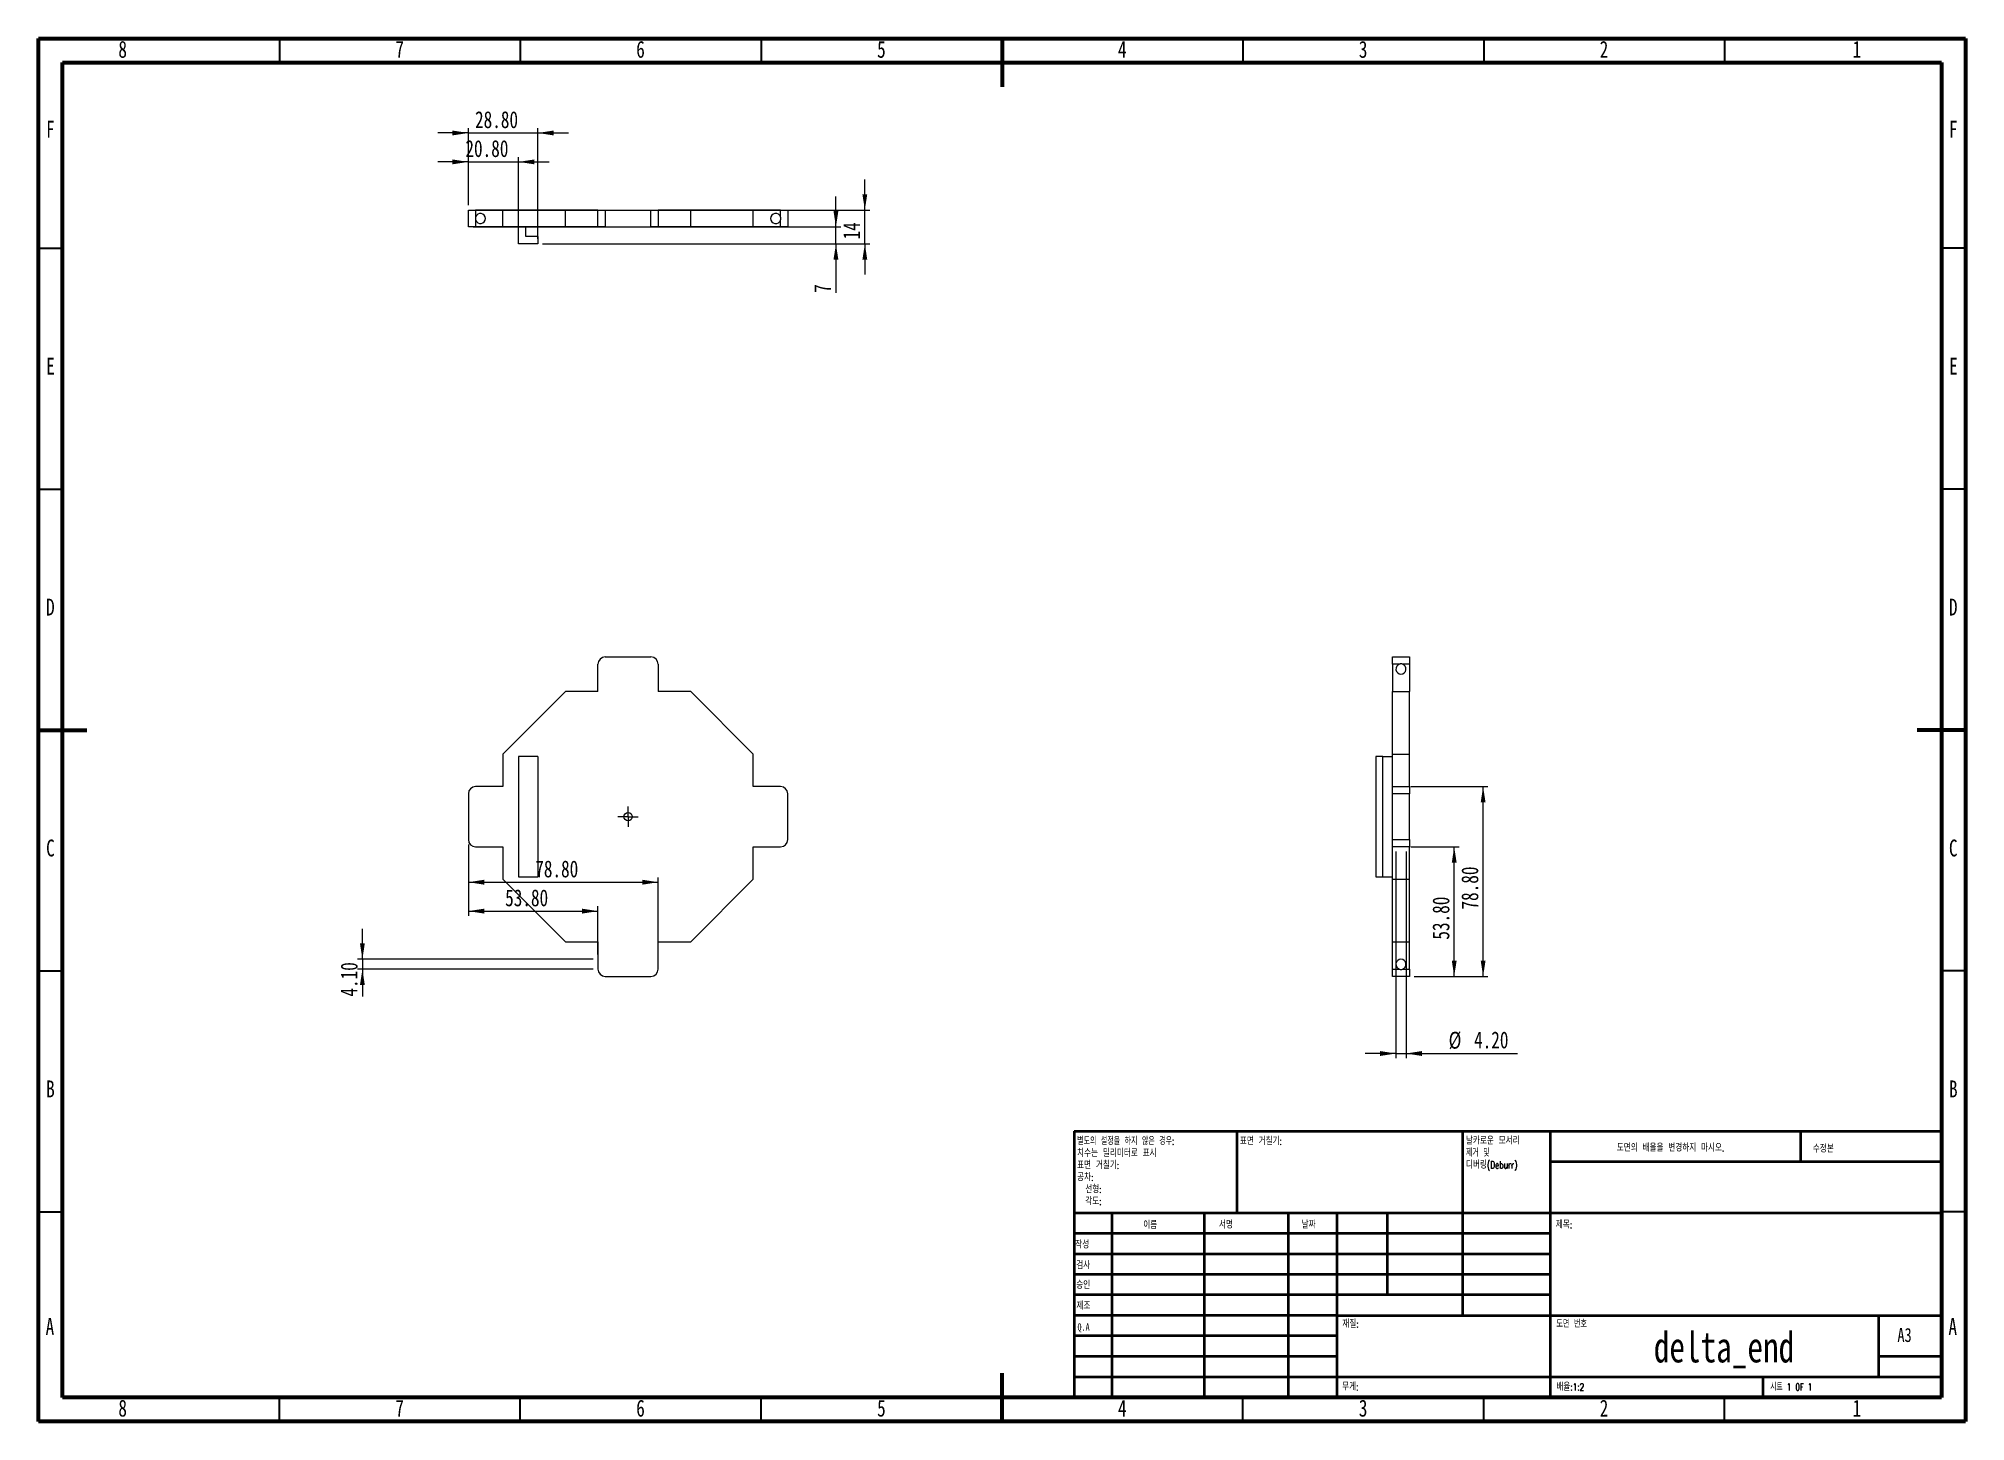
# Model space of a CAD drawing. Header units: millimetres. Extents: x 15 to 415, y 5 to 292.
import ezdxf

# ---------------------------------------------------------------- set-up
doc = ezdxf.new("R2010")
doc.units = ezdxf.units.MM
doc.styles.add('SLDTEXTSTYLE0', font='TXT', dxfattribs={"width": 0.75})
doc.styles.add('SLDTEXTSTYLE1', font='TXT', dxfattribs={"width": 0.75, "bigfont": 'bigfont'})
doc.styles.add('SLDTEXTSTYLE2', font='TXT', dxfattribs={"width": 0.691176, "bigfont": 'bigfont'})
doc.styles.add('SLDTEXTSTYLE3', font='TXT', dxfattribs={"width": 0.6875, "bigfont": 'bigfont'})
doc.styles.add('SLDTEXTSTYLE4', font='TXT', dxfattribs={"width": 0.7, "bigfont": 'bigfont'})
doc.styles.add('SLDTEXTSTYLE5', font='TXT', dxfattribs={"width": 0.666667, "bigfont": 'bigfont'})
doc.dimstyles.new('SLDDIMSTYLE0', dxfattribs={"dimtxt": 3.5, "dimasz": 3.302, "dimexe": 0, "dimexo": 0.0625, "dimgap": 0.875, "dimtad": 1, "dimlfac": 2, "dimrnd": 1e-09, "dimzin": 4, "dimdsep": 46, "dimtxsty": 'SLDTEXTSTYLE0', "dimsah": 1, "dimcen": 0.09, "dimadec": 0, "dimazin": 1, "dimtfac": 1, "dimtmove": 0, "dimatfit": 0, "dimfxl": 1, "dimfrac": 2, "dimtolj": 1, "dimtzin": 12, "dimarcsym": 0})
doc.dimstyles.new('SLDDIMSTYLE1', dxfattribs={"dimtxt": 3.5, "dimasz": 3.302, "dimexe": 0, "dimexo": 0.0625, "dimgap": 0.875, "dimtad": 1, "dimlfac": 2, "dimrnd": 1e-09, "dimzin": 4, "dimdsep": 46, "dimtxsty": 'SLDTEXTSTYLE0', "dimsah": 1, "dimcen": 0.09, "dimadec": 0, "dimazin": 1, "dimtfac": 1, "dimtofl": 0, "dimtmove": 0, "dimatfit": 3, "dimfxl": 1, "dimfrac": 2, "dimtolj": 1, "dimtzin": 12, "dimarcsym": 0})
doc.dimstyles.new('SLDDIMSTYLE2', dxfattribs={"dimtxt": 3.5, "dimasz": 3.302, "dimexe": 0, "dimexo": 0.0625, "dimgap": 0.875, "dimtad": 1, "dimlfac": 2, "dimrnd": 1e-09, "dimzin": 12, "dimdsep": 46, "dimtxsty": 'SLDTEXTSTYLE0', "dimsah": 1, "dimcen": 0.09, "dimadec": 0, "dimazin": 3, "dimtfac": 1, "dimtmove": 0, "dimatfit": 0, "dimfxl": 1, "dimfrac": 2, "dimtolj": 1, "dimtzin": 12, "dimarcsym": 0})

# ---------------------------------------------------------------- blocks, each defined once
blk = doc.blocks.new('SW_NOTE_0')
at = {"color": 0, "linetype": 'Continuous', "lineweight": 0, "char_height": 1.5, "attachment_point": 1}
for s, insert, style in [('별도의 설정을 하지 않은 경우:', (0, 1.93), 'SLDTEXTSTYLE2'), ('표면 거칠기:', (0, -3.07), 'SLDTEXTSTYLE1'), ('치수는 밀리미터로 표시', (0, -0.57), 'SLDTEXTSTYLE1'), ('공차:', (0, -5.57), 'SLDTEXTSTYLE1'), ('선형:', (1.69, -8.07), 'SLDTEXTSTYLE1'), ('각도:', (1.69, -10.57), 'SLDTEXTSTYLE1')]:
    blk.add_mtext(s, dxfattribs=dict(at, insert=insert, style=style))
blk = doc.blocks.new('SW_NOTE_1')
at = {"color": 0, "linetype": 'Continuous', "lineweight": 0, "char_height": 1.5, "attachment_point": 1}
for s, insert, style in [('날카로운 모서리', (0, 1.93), 'SLDTEXTSTYLE1'), ('제거 및', (0, -0.57), 'SLDTEXTSTYLE3'), ('디버링(Deburr)', (0, -3.07), 'SLDTEXTSTYLE1')]:
    blk.add_mtext(s, dxfattribs=dict(at, insert=insert, style=style))
blk = doc.blocks.new('_D')
at = {"color": 7, "linetype": 'Continuous', "lineweight": 0}
for p, q in [((104.23, 124.76), (104.23, 109.91)), ((104.23, 110.91), (131.13, 110.91)), ((131.13, 101.91), (131.13, 111.91))]:
    blk.add_line(p, q, dxfattribs=at)
for points in [[(104.23, 110.91), (107.53, 110.4), (107.53, 111.42)], [(131.13, 110.91), (127.82, 111.42), (127.82, 110.4)]]:
    blk.add_solid(points, dxfattribs=at)
at = {"color": 7, "linetype": 'Continuous', "lineweight": 0, "insert": (111.86, 115.42), "char_height": 3.5, "attachment_point": 1, "style": 'SLDTEXTSTYLE0'}
blk.add_mtext('53.80', dxfattribs=at)
blk = doc.blocks.new('_D_1')
at = {"color": 7, "linetype": 'Continuous', "lineweight": 0}
for p, q in [((104.23, 124.76), (104.23, 115.91)), ((104.23, 116.91), (143.63, 116.91)), ((143.63, 101.91), (143.63, 117.91))]:
    blk.add_line(p, q, dxfattribs=at)
for points in [[(104.23, 116.91), (107.53, 116.4), (107.53, 117.42)], [(143.63, 116.91), (140.32, 117.42), (140.32, 116.4)]]:
    blk.add_solid(points, dxfattribs=at)
at = {"color": 7, "linetype": 'Continuous', "lineweight": 0, "insert": (118.11, 121.42), "char_height": 3.5, "attachment_point": 1, "style": 'SLDTEXTSTYLE0'}
blk.add_mtext('78.80', dxfattribs=at)
blk = doc.blocks.new('_D_2')
at = {"color": 7, "linetype": 'Continuous', "lineweight": 0}
for p, q in [((82.23, 100.91), (82.23, 107.26)), ((130.13, 100.91), (81.23, 100.91)), ((82.23, 100.91), (82.23, 98.86)), ((130.13, 98.86), (81.23, 98.86)), ((82.23, 98.86), (82.23, 93.17))]:
    blk.add_line(p, q, dxfattribs=at)
for points in [[(82.23, 100.91), (82.73, 104.21), (81.72, 104.21)], [(82.23, 98.86), (81.72, 95.56), (82.73, 95.56)]]:
    blk.add_solid(points, dxfattribs=at)
at = {"color": 7, "linetype": 'Continuous', "lineweight": 0, "insert": (77.71, 93.17), "char_height": 3.5, "attachment_point": 1, "rotation": 90, "style": 'SLDTEXTSTYLE0'}
blk.add_mtext('4.10', dxfattribs=at)
blk = doc.blocks.new('_D_3')
at = {"color": 7, "linetype": 'Continuous', "lineweight": 0}
for p, q in [((104.23, 124.76), (104.23, 109.91)), ((104.23, 110.91), (131.13, 110.91)), ((131.13, 101.91), (131.13, 111.91))]:
    blk.add_line(p, q, dxfattribs=at)
for points in [[(104.23, 110.91), (107.53, 110.4), (107.53, 111.42)], [(131.13, 110.91), (127.82, 111.42), (127.82, 110.4)]]:
    blk.add_solid(points, dxfattribs=at)
at = {"color": 7, "linetype": 'Continuous', "lineweight": 0, "insert": (111.86, 115.42), "char_height": 3.5, "attachment_point": 1, "style": 'SLDTEXTSTYLE0'}
blk.add_mtext('53.80', dxfattribs=at)
blk = doc.blocks.new('_D_4')
at = {"color": 7, "linetype": 'Continuous', "lineweight": 0}
for p, q in [((104.23, 124.76), (104.23, 115.91)), ((104.23, 116.91), (143.63, 116.91)), ((143.63, 101.91), (143.63, 117.91))]:
    blk.add_line(p, q, dxfattribs=at)
for points in [[(104.23, 116.91), (107.53, 116.4), (107.53, 117.42)], [(143.63, 116.91), (140.32, 117.42), (140.32, 116.4)]]:
    blk.add_solid(points, dxfattribs=at)
at = {"color": 7, "linetype": 'Continuous', "lineweight": 0, "insert": (118.11, 121.42), "char_height": 3.5, "attachment_point": 1, "style": 'SLDTEXTSTYLE0'}
blk.add_mtext('78.80', dxfattribs=at)
blk = doc.blocks.new('SW_CENTERMARKSYMBOL_0')
at = {"color": 0, "linetype": 'Continuous', "lineweight": 0}
for p, q in [((-1.25, 0), (-2.125, 0)), ((0, 0), (-1.25, 0)), ((0, 1.25), (0, 2.125)), ((0, 0), (0, 1.25)), ((0, 0), (0, -1.25)), ((0, 0), (1.25, 0)), ((1.25, 0), (2.125, 0)), ((0, -1.25), (0, -2.125))]:
    blk.add_line(p, q, dxfattribs=at)
blk = doc.blocks.new('_D_5')
at = {"color": 7, "linetype": 'Continuous', "lineweight": 0}
for p, q in [((299.87, 124.26), (309.87, 124.26)), ((308.87, 97.36), (308.87, 124.26)), ((300.57, 97.36), (309.87, 97.36))]:
    blk.add_line(p, q, dxfattribs=at)
for points in [[(308.87, 124.26), (308.37, 120.96), (309.38, 120.96)], [(308.87, 97.36), (309.38, 100.66), (308.37, 100.66)]]:
    blk.add_solid(points, dxfattribs=at)
at = {"color": 7, "linetype": 'Continuous', "lineweight": 0, "insert": (304.36, 104.99), "char_height": 3.5, "attachment_point": 1, "rotation": 90, "style": 'SLDTEXTSTYLE0'}
blk.add_mtext('53.80', dxfattribs=at)
blk = doc.blocks.new('_D_6')
at = {"color": 7, "linetype": 'Continuous', "lineweight": 0}
for p, q in [((299.87, 136.76), (315.87, 136.76)), ((314.87, 97.36), (314.87, 136.76)), ((300.57, 97.36), (315.87, 97.36))]:
    blk.add_line(p, q, dxfattribs=at)
for points in [[(314.87, 136.76), (314.37, 133.46), (315.38, 133.46)], [(314.87, 97.36), (315.38, 100.66), (314.37, 100.66)]]:
    blk.add_solid(points, dxfattribs=at)
at = {"color": 7, "linetype": 'Continuous', "lineweight": 0, "insert": (310.36, 111.24), "char_height": 3.5, "attachment_point": 1, "rotation": 90, "style": 'SLDTEXTSTYLE0'}
blk.add_mtext('78.80', dxfattribs=at)
blk = doc.blocks.new('_D_7')
at = {"color": 7, "linetype": 'Continuous', "lineweight": 0}
for p, q in [((296.77, 123.26), (296.77, 80.36)), ((298.87, 123.26), (298.87, 80.36)), ((296.77, 81.36), (290.42, 81.36)), ((296.77, 81.36), (298.87, 81.36)), ((298.87, 81.36), (322.04, 81.36))]:
    blk.add_line(p, q, dxfattribs=at)
for points in [[(296.77, 81.36), (293.47, 81.87), (293.47, 80.85)], [(298.87, 81.36), (302.18, 80.85), (302.18, 81.87)]]:
    blk.add_solid(points, dxfattribs=at)
at = {"color": 7, "linetype": 'Continuous', "lineweight": 0, "char_height": 3.5, "attachment_point": 1, "style": 'SLDTEXTSTYLE0'}
for s, insert in [('%%c', (307.71, 85.87)), ('4.20', (312.99, 85.93))]:
    blk.add_mtext(s, dxfattribs=dict(at, insert=insert))
blk = doc.blocks.new('_D_8')
at = {"color": 7, "linetype": 'Continuous', "lineweight": 0}
for p, q in [((104.23, 266.4), (97.88, 266.4)), ((104.23, 257.4), (104.23, 267.4)), ((104.23, 266.4), (114.63, 266.4)), ((114.63, 250.4), (114.63, 267.4)), ((114.63, 266.4), (120.98, 266.4))]:
    blk.add_line(p, q, dxfattribs=at)
for points in [[(104.23, 266.4), (100.92, 266.91), (100.92, 265.9)], [(114.63, 266.4), (117.93, 265.9), (117.93, 266.91)]]:
    blk.add_solid(points, dxfattribs=at)
at = {"color": 7, "linetype": 'Continuous', "lineweight": 0, "insert": (103.61, 270.92), "char_height": 3.5, "attachment_point": 1, "style": 'SLDTEXTSTYLE0'}
blk.add_mtext('20.80', dxfattribs=at)
blk = doc.blocks.new('_D_9')
at = {"color": 7, "linetype": 'Continuous', "lineweight": 0}
for p, q in [((104.23, 272.4), (97.88, 272.4)), ((104.23, 257.4), (104.23, 273.4)), ((104.23, 272.4), (118.63, 272.4)), ((118.63, 250.4), (118.63, 273.4)), ((118.63, 272.4), (124.98, 272.4))]:
    blk.add_line(p, q, dxfattribs=at)
for points in [[(104.23, 272.4), (100.92, 272.91), (100.92, 271.9)], [(118.63, 272.4), (121.93, 271.9), (121.93, 272.91)]]:
    blk.add_solid(points, dxfattribs=at)
at = {"color": 7, "linetype": 'Continuous', "lineweight": 0, "insert": (105.61, 276.92), "char_height": 3.5, "attachment_point": 1, "style": 'SLDTEXTSTYLE0'}
blk.add_mtext('28.80', dxfattribs=at)
blk = doc.blocks.new('_D_10')
at = {"color": 7, "linetype": 'Continuous', "lineweight": 0}
for p, q in [((180.53, 252.9), (180.53, 259.25)), ((105.23, 252.9), (181.53, 252.9)), ((180.53, 249.4), (180.53, 252.9)), ((119.63, 249.4), (181.53, 249.4)), ((180.53, 249.4), (180.53, 239.23))]:
    blk.add_line(p, q, dxfattribs=at)
for points in [[(180.53, 252.9), (181.03, 256.2), (180.02, 256.2)], [(180.53, 249.4), (180.02, 246.1), (181.03, 246.1)]]:
    blk.add_solid(points, dxfattribs=at)
at = {"color": 7, "linetype": 'Continuous', "lineweight": 0, "insert": (176.01, 239.23), "char_height": 3.5, "attachment_point": 1, "rotation": 90, "style": 'SLDTEXTSTYLE0'}
blk.add_mtext('7', dxfattribs=at)
blk = doc.blocks.new('_D_11')
at = {"color": 7, "linetype": 'Continuous', "lineweight": 0}
for p, q in [((186.53, 256.4), (186.53, 262.75)), ((105.23, 256.4), (187.53, 256.4)), ((186.53, 249.4), (186.53, 256.4)), ((119.63, 249.4), (187.53, 249.4)), ((186.53, 249.4), (186.53, 243.05))]:
    blk.add_line(p, q, dxfattribs=at)
for points in [[(186.53, 256.4), (187.03, 259.7), (186.02, 259.7)], [(186.53, 249.4), (186.02, 246.1), (187.03, 246.1)]]:
    blk.add_solid(points, dxfattribs=at)
at = {"color": 7, "linetype": 'Continuous', "lineweight": 0, "insert": (182.01, 250.31), "char_height": 3.5, "attachment_point": 1, "rotation": 90, "style": 'SLDTEXTSTYLE0'}
blk.add_mtext('14', dxfattribs=at)

msp = doc.modelspace()

# ---------------------------------------------------------------- linework, layer by layer
at = {"color": 7, "linetype": 'Continuous', "lineweight": 60}
for p, q in [((15, 292), (415, 292)), ((15, 5), (15, 292)), ((215, 292), (215, 282)), ((415, 292), (415, 5)), ((20, 287), (410, 287)), ((20, 10), (20, 287)), ((410, 287), (410, 10)), ((15, 148.5), (25, 148.5)), ((415, 148.5), (405, 148.5)), ((410, 65.25), (410, 10)), ((215, 5), (215, 15)), ((410, 10), (20, 10)), ((410, 10), (222.8, 10)), ((415, 5), (15, 5))]:
    msp.add_line(p, q, dxfattribs=at)
at = {"color": 7, "linetype": 'Continuous', "lineweight": 30}
for p, q in [((65, 292), (65, 287)), ((115, 292), (115, 287)), ((165, 292), (165, 287)), ((265, 292), (265, 287)), ((315, 292), (315, 287)), ((365, 292), (365, 287)), ((15, 248.5), (20, 248.5)), ((415, 248.5), (410, 248.5)), ((15, 198.5), (20, 198.5)), ((415, 198.5), (410, 198.5)), ((15, 98.5), (20, 98.5)), ((415, 98.5), (410, 98.5)), ((15, 48.5), (20, 48.5)), ((415, 48.5), (410, 48.5)), ((65, 5), (65, 10)), ((115, 5), (115, 10)), ((165, 5), (165, 10)), ((265, 5), (265, 10)), ((315, 5), (315, 10)), ((365, 5), (365, 10))]:
    msp.add_line(p, q, dxfattribs=at)
at = {"color": 7, "linetype": 'Continuous', "lineweight": 15}
for p, q in [((104.2251, 252.8983), (104.2251, 256.3983)), ((104.2251, 256.3983), (105.7251, 256.3983)), ((105.7251, 256.3983), (105.7251, 254.9685)), ((111.3751, 256.3983), (105.7251, 256.3983)), ((111.3751, 252.8983), (111.3751, 256.3983)), ((124.3751, 256.3983), (111.3751, 256.3983)), ((124.3751, 252.8983), (124.3751, 256.3983)), ((131.1251, 256.3983), (124.3751, 256.3983)), ((131.1251, 254.9685), (131.1251, 256.3983)), ((131.1251, 256.3983), (132.6251, 256.3983)), ((132.6251, 256.3983), (132.6251, 252.8983)), ((132.6251, 256.3983), (142.1251, 256.3983)), ((142.1251, 252.8983), (142.1251, 256.3983)), ((142.1251, 256.3983), (143.6251, 256.3983)), ((143.6251, 256.3983), (143.6251, 254.9685)), ((150.3751, 256.3983), (143.6251, 256.3983)), ((150.3751, 252.8983), (150.3751, 256.3983)), ((163.3751, 256.3983), (150.3751, 256.3983)), ((163.3751, 252.8983), (163.3751, 256.3983)), ((169.0251, 256.3983), (163.3751, 256.3983)), ((169.0251, 254.9685), (169.0251, 256.3983)), ((169.0251, 256.3983), (170.5251, 256.3983)), ((170.5251, 256.3983), (170.5251, 252.8983)), ((105.7251, 252.8983), (104.2251, 252.8983)), ((105.7251, 254.3281), (105.7251, 252.8983)), ((111.3751, 252.8983), (105.7251, 252.8983)), ((124.3751, 252.8983), (111.3751, 252.8983)), ((114.6251, 249.3983), (114.6251, 252.8983)), ((116.1251, 250.8983), (116.1251, 252.8983)), ((131.1251, 252.8983), (124.3751, 252.8983)), ((131.1251, 252.8983), (131.1251, 254.3281)), ((132.6251, 252.8983), (131.1251, 252.8983)), ((132.6251, 252.8983), (142.1251, 252.8983)), ((143.6251, 252.8983), (142.1251, 252.8983)), ((143.6251, 254.3281), (143.6251, 252.8983)), ((150.3751, 252.8983), (143.6251, 252.8983)), ((163.3751, 252.8983), (150.3751, 252.8983)), ((169.0251, 252.8983), (163.3751, 252.8983)), ((169.0251, 252.8983), (169.0251, 254.3281)), ((170.5251, 252.8983), (169.0251, 252.8983)), ((118.6251, 249.3983), (114.6251, 249.3983)), ((118.6251, 250.8983), (116.1251, 250.8983)), ((118.6251, 250.8983), (118.6251, 249.3983)), ((131.1251, 156.5119), (131.1251, 162.1619)), ((132.6251, 163.6619), (142.1251, 163.6619)), ((143.6251, 162.1619), (143.6251, 156.5119)), ((296.074, 163.6619), (299.574, 163.6619)), ((296.074, 162.1619), (296.074, 163.6619)), ((297.5038, 162.1619), (296.074, 162.1619)), ((296.074, 162.1619), (296.074, 156.5119)), ((299.574, 162.1619), (298.1441, 162.1619)), ((299.574, 163.6619), (299.574, 162.1619)), ((299.574, 162.1619), (299.574, 156.5119)), ((124.3751, 156.5119), (111.3751, 143.5119)), ((131.1251, 156.5119), (124.3751, 156.5119)), ((150.3751, 156.5119), (143.6251, 156.5119)), ((163.3751, 143.5119), (150.3751, 156.5119)), ((296.074, 156.5119), (299.574, 156.5119)), ((296.074, 143.5119), (296.074, 156.5119)), ((299.574, 143.5119), (299.574, 156.5119)), ((111.3751, 143.5119), (111.3751, 136.7619)), ((118.6251, 143.0119), (114.6251, 143.0119)), ((114.6251, 143.0119), (114.6251, 118.0119)), ((118.6251, 143.0119), (118.6251, 118.0119)), ((163.3751, 136.7619), (163.3751, 143.5119)), ((292.574, 143.0119), (292.574, 118.0119)), ((294.074, 143.0119), (292.574, 143.0119)), ((294.074, 118.0119), (294.074, 143.0119)), ((294.074, 143.0119), (296.074, 143.0119)), ((296.074, 143.5119), (299.574, 143.5119)), ((296.074, 136.7619), (296.074, 143.5119)), ((299.574, 136.7619), (299.574, 143.5119)), ((111.3751, 136.7619), (105.7251, 136.7619)), ((169.0251, 136.7619), (163.3751, 136.7619)), ((296.074, 135.2619), (296.074, 136.7619)), ((296.074, 136.7619), (297.5038, 136.7619)), ((298.1441, 136.7619), (299.574, 136.7619)), ((299.574, 136.7619), (299.574, 135.2619)), ((104.2251, 135.2619), (104.2251, 125.7619)), ((170.5251, 125.7619), (170.5251, 135.2619)), ((299.574, 135.2619), (296.074, 135.2619)), ((296.074, 125.7619), (296.074, 135.2619)), ((299.574, 125.7619), (299.574, 135.2619)), ((105.7251, 124.2619), (111.3751, 124.2619)), ((111.3751, 124.2619), (111.3751, 117.5119)), ((163.3751, 117.5119), (163.3751, 124.2619)), ((163.3751, 124.2619), (169.0251, 124.2619)), ((296.074, 125.7619), (299.574, 125.7619)), ((296.074, 124.2619), (296.074, 125.7619)), ((297.5038, 124.2619), (296.074, 124.2619)), ((296.074, 117.5119), (296.074, 124.2619)), ((299.574, 124.2619), (298.1441, 124.2619)), ((299.574, 125.7619), (299.574, 124.2619)), ((299.574, 117.5119), (299.574, 124.2619)), ((111.3751, 117.5119), (124.3751, 104.5119)), ((114.6251, 118.0119), (118.6251, 118.0119)), ((150.3751, 104.5119), (163.3751, 117.5119)), ((292.574, 118.0119), (294.074, 118.0119)), ((294.074, 118.0119), (296.074, 118.0119)), ((296.074, 117.5119), (299.574, 117.5119)), ((296.074, 104.5119), (296.074, 117.5119)), ((299.574, 104.5119), (299.574, 117.5119)), ((124.3751, 104.5119), (131.1251, 104.5119)), ((131.1251, 104.5119), (131.1251, 98.8619)), ((143.6251, 104.5119), (150.3751, 104.5119)), ((143.6251, 98.8619), (143.6251, 104.5119)), ((296.074, 104.5119), (299.574, 104.5119)), ((296.074, 98.8619), (296.074, 104.5119)), ((299.574, 98.8619), (299.574, 104.5119)), ((132.6251, 97.3619), (142.1251, 97.3619)), ((296.074, 98.8619), (297.5038, 98.8619)), ((296.074, 97.3619), (296.074, 98.8619)), ((299.574, 97.3619), (296.074, 97.3619)), ((298.1441, 98.8619), (299.574, 98.8619)), ((299.574, 98.8619), (299.574, 97.3619))]:
    msp.add_line(p, q, dxfattribs=at)
at = {"color": 7, "linetype": 'Continuous', "lineweight": 40}
for p, q in [((230, 65.25), (410, 65.25)), ((230, 65.25), (230, 10)), ((263.8, 48.25), (263.8, 65.25)), ((310.6, 65.25), (310.6, 27)), ((328.8, 65.25), (328.8, 10)), ((380.8, 58.875), (380.8, 65.25)), ((410, 58.875), (328.8, 58.875)), ((410, 48.25), (230, 48.25)), ((237.8, 48.25), (237.8, 10)), ((256.991, 48.25), (256.991, 10)), ((274.3989, 48.25), (274.3989, 10)), ((284.6, 10), (284.6, 48.25)), ((295, 31.25), (295, 48.25)), ((328.8, 44), (230, 44)), ((328.8, 39.75), (230, 39.75)), ((328.8, 35.5), (230, 35.5)), ((328.8, 31.25), (230, 31.25)), ((284.6, 27), (230, 27)), ((284.6, 27), (410, 27)), ((397, 14.25), (397, 27)), ((284.6, 22.7499), (230, 22.7499)), ((284.6, 18.5), (230, 18.5)), ((410, 18.5), (397, 18.5)), ((230, 14.25), (410, 14.25)), ((373, 10), (373, 14.25))]:
    msp.add_line(p, q, dxfattribs=at)
at = {"color": 7, "linetype": 'Continuous', "lineweight": 15}
msp.add_circle((137.3751, 130.5119), 0.875, dxfattribs=at)
for centre, radius, start, end in [((106.7251, 254.6483), 1.05, 197.75279, 162.24721), ((168.0251, 254.6483), 1.05, 17.75279, 342.24721), ((132.6251, 162.1619), 1.5, 90, 180), ((142.1251, 162.1619), 1.5, 0, 90), ((297.824, 161.1619), 1.05, 107.75279, 72.24721), ((105.7251, 135.2619), 1.5, 90, 180), ((169.0251, 135.2619), 1.5, 0, 90), ((105.7251, 125.7619), 1.5, 180, 270), ((169.0251, 125.7619), 1.5, 270, 0), ((297.824, 99.8619), 1.05, 287.75279, 252.24721), ((132.6251, 98.8619), 1.5, 180, 270), ((142.1251, 98.8619), 1.5, 270, 0)]:
    msp.add_arc(centre, radius, start, end, dxfattribs=at)
for points, knots in [([(105.7251, 254.9685), (105.6918, 254.8644), (105.6751, 254.7578), (105.675, 254.5396), (105.6918, 254.4321), (105.7251, 254.3281)], [0, 0, 0, 0, 0.5, 0.5, 1, 1, 1, 1]), ([(131.1251, 254.3281), (131.1251, 254.3489), (131.1251, 254.3904), (131.1252, 254.4539), (131.1254, 254.5181), (131.1256, 254.5829), (131.126, 254.6446), (131.1259, 254.7206), (131.1256, 254.8083), (131.1252, 254.8969), (131.1251, 254.9489), (131.1251, 254.9685)], [0, 0, 0, 0, 0.099868271, 0.199736647, 0.299605233, 0.399474135, 0.499343458, 0.584332772, 0.749784878, 0.905634917, 1, 1, 1, 1]), ([(143.6251, 254.9685), (143.6251, 254.8648), (143.6243, 254.7568), (143.6243, 254.594), (143.6244, 254.5391), (143.6248, 254.4322), (143.6251, 254.3797), (143.6251, 254.3281)], [0, 0, 0, 0, 0.5, 0.5, 0.75, 0.75, 1, 1, 1, 1]), ([(169.0251, 254.3281), (169.0585, 254.4325), (169.0751, 254.5392), (169.0751, 254.7573), (169.0582, 254.8649), (169.0251, 254.9685)], [0, 0, 0, 0, 0.5, 0.5, 1, 1, 1, 1]), ([(298.1441, 162.1619), (298.0404, 162.1951), (297.9325, 162.2119), (297.7697, 162.2119), (297.7148, 162.2076), (297.6078, 162.1908), (297.5553, 162.1784), (297.5038, 162.1619)], [0, 0, 0, 0, 0.5, 0.5, 0.75, 0.75, 1, 1, 1, 1]), ([(297.5038, 136.7619), (297.6081, 136.7619), (297.7148, 136.7611), (297.933, 136.7611), (298.0406, 136.7619), (298.1441, 136.7619)], [0, 0, 0, 0, 0.5, 0.5, 1, 1, 1, 1]), ([(298.1441, 124.2619), (298.1233, 124.2619), (298.0818, 124.2619), (298.0181, 124.262), (297.9538, 124.2622), (297.889, 124.2624), (297.8272, 124.2628), (297.7511, 124.2627), (297.6635, 124.2624), (297.5751, 124.262), (297.5234, 124.2619), (297.5038, 124.2619)], [0, 0, 0, 0, 0.10000717, 0.20001444, 0.30002193, 0.40002973, 0.50003795, 0.58507763, 0.75094584, 0.90578804, 1, 1, 1, 1]), ([(297.5038, 98.8619), (297.6079, 98.8286), (297.7151, 98.8119), (297.9329, 98.8119), (298.0407, 98.8288), (298.1441, 98.8619)], [0, 0, 0, 0, 0.5, 0.5, 1, 1, 1, 1])]:
    msp.add_open_spline(points, degree=3, knots=knots, dxfattribs=at)

# ---------------------------------------------------------------- block references
at = {"color": 7, "linetype": 'Continuous', "lineweight": 0}
for name, p in [('SW_CENTERMARKSYMBOL_0', (137.3751, 130.5119)), ('SW_NOTE_0', (230.5937, 61.9874)), ('SW_NOTE_1', (311.3092, 62.0695))]:
    msp.add_blockref(name, p, dxfattribs=at)

# ---------------------------------------------------------------- texts
for s, insert, char_height, attachment_point, style in [('8', (32.4648, 291.5113), 3.5, 2, 'SLDTEXTSTYLE0'), ('7', (89.9648, 291.5113), 3.5, 2, 'SLDTEXTSTYLE0'), ('6', (139.9648, 291.5113), 3.5, 2, 'SLDTEXTSTYLE0'), ('5', (189.9648, 291.5113), 3.5, 2, 'SLDTEXTSTYLE0'), ('4', (239.9648, 291.5113), 3.5, 2, 'SLDTEXTSTYLE0'), ('3', (289.9648, 291.5113), 3.5, 2, 'SLDTEXTSTYLE0'), ('2', (339.9648, 291.5113), 3.5, 2, 'SLDTEXTSTYLE0'), ('1', (392.4648, 291.5113), 3.5, 2, 'SLDTEXTSTYLE0'), ('F', (17.4635, 274.9558), 3.5, 2, 'SLDTEXTSTYLE0'), ('F', (412.4635, 274.9558), 3.5, 2, 'SLDTEXTSTYLE0'), ('E', (17.5061, 225.7613), 3.5, 2, 'SLDTEXTSTYLE0'), ('E', (412.5061, 225.7613), 3.5, 2, 'SLDTEXTSTYLE0'), ('D', (17.4599, 175.7613), 3.5, 2, 'SLDTEXTSTYLE0'), ('D', (412.4599, 175.7613), 3.5, 2, 'SLDTEXTSTYLE0'), ('C', (17.4635, 125.7613), 3.5, 2, 'SLDTEXTSTYLE0'), ('C', (412.4635, 125.7613), 3.5, 2, 'SLDTEXTSTYLE0'), ('B', (17.4733, 75.7613), 3.5, 2, 'SLDTEXTSTYLE0'), ('B', (412.4733, 75.7613), 3.5, 2, 'SLDTEXTSTYLE0'), ('표면 거칠기:', (264.3713, 63.9193), 1.5, 1, 'SLDTEXTSTYLE1'), ('도면의 배율을 변경하지 마시오.', (342.6146, 62.533), 1.5, 1, 'SLDTEXTSTYLE1'), ('수정본', (383.3276, 62.3349), 1.5, 1, 'SLDTEXTSTYLE1'), ('이름', (244.3222, 46.5015), 1.5, 1, 'SLDTEXTSTYLE1'), ('서명', (260.0336, 46.5618), 1.5, 1, 'SLDTEXTSTYLE1'), ('날짜', (277.2147, 46.5762), 1.5, 1, 'SLDTEXTSTYLE1'), ('제목:', (329.9562, 46.5762), 1.5, 1, 'SLDTEXTSTYLE1'), ('작성', (230.2121, 42.4297), 1.5, 1, 'SLDTEXTSTYLE1'), ('검사', (230.4105, 38.1544), 1.5, 1, 'SLDTEXTSTYLE1'), ('승인', (230.4017, 34.0643), 1.5, 1, 'SLDTEXTSTYLE1'), ('제조', (230.4552, 29.7337), 1.5, 1, 'SLDTEXTSTYLE1'), ('A', (17.3602, 26.4558), 3.5, 2, 'SLDTEXTSTYLE0'), ('Q.A', (230.669, 25.3496), 1.5, 1, 'SLDTEXTSTYLE0'), ('재질:', (285.6459, 25.9861), 1.5, 1, 'SLDTEXTSTYLE1'), ('도면 번호', (330.074, 25.9861), 1.5, 1, 'SLDTEXTSTYLE4'), ('A3', (400.8712, 24.4064), 2.91042, 1, 'SLDTEXTSTYLE0'), ('A', (412.3602, 26.4558), 3.5, 2, 'SLDTEXTSTYLE0'), ('delta_end', (364.8709, 23.6069), 6.35, 2, 'SLDTEXTSTYLE0'), ('무게:', (285.6178, 12.9493), 1.4986, 1, 'SLDTEXTSTYLE1'), ('배율:1:2', (330.074, 12.9001), 1.5, 1, 'SLDTEXTSTYLE1'), ('시트 1 OF 1', (374.4783, 12.9001), 1.5, 1, 'SLDTEXTSTYLE5'), ('8', (32.4648, 9.5113), 3.5, 2, 'SLDTEXTSTYLE0'), ('7', (89.9648, 9.5113), 3.5, 2, 'SLDTEXTSTYLE0'), ('6', (139.9648, 9.5113), 3.5, 2, 'SLDTEXTSTYLE0'), ('5', (189.9648, 9.5113), 3.5, 2, 'SLDTEXTSTYLE0'), ('4', (239.9648, 9.5113), 3.5, 2, 'SLDTEXTSTYLE0'), ('3', (289.9648, 9.5113), 3.5, 2, 'SLDTEXTSTYLE0'), ('2', (339.9648, 9.5113), 3.5, 2, 'SLDTEXTSTYLE0'), ('1', (392.4648, 9.5113), 3.5, 2, 'SLDTEXTSTYLE0')]:
    msp.add_mtext(s, dxfattribs=dict(at, insert=insert, char_height=char_height, attachment_point=attachment_point, style=style))

# ---------------------------------------------------------------- dimensions: what is measured, and where the dimension line sits
for base, p1, p2, dimstyle, picture, middle in [((118.6251, 272.4033), (104.2251, 256.3983), (118.6251, 249.3983), 'SLDDIMSTYLE0', '_D_9', (111.4251, 272.4033)), ((114.6251, 266.4033), (104.2251, 256.3983), (114.6251, 249.3983), 'SLDDIMSTYLE0', '_D_8', (109.4251, 266.4033)), ((131.1251, 110.9119), (104.2251, 125.7619), (131.1251, 100.9119), 'SLDDIMSTYLE0', '_D', (117.6751, 110.9119)), ((143.6251, 116.9119), (104.2251, 125.7619), (143.6251, 100.9119), 'SLDDIMSTYLE1', '_D_1', (123.9251, 116.9119)), ((131.1251, 110.9119), (104.2251, 125.7619), (131.1251, 100.9119), 'SLDDIMSTYLE0', '_D_3', (117.6751, 110.9119)), ((143.6251, 116.9119), (104.2251, 125.7619), (143.6251, 100.9119), 'SLDDIMSTYLE1', '_D_4', (123.9251, 116.9119))]:
    dim = msp.add_linear_dim(base=base, p1=p1, p2=p2, dimstyle=dimstyle, dxfattribs=at)
    dim.commit()
    dim.dimension.update_dxf_attribs({"geometry": picture, "text_midpoint": middle, "dimtype": 160})
for base, p1, p2, dimstyle, picture, middle in [((186.5251, 256.3983), (118.6251, 249.3983), (104.2251, 256.3983), 'SLDDIMSTYLE2', '_D_11', (186.5251, 252.8983)), ((180.5251, 252.8983), (118.6251, 249.3983), (104.2251, 252.8983), 'SLDDIMSTYLE2', '_D_10', (180.5251, 240.5208)), ((314.874, 136.7619), (299.574, 97.3619), (298.874, 136.7619), 'SLDDIMSTYLE1', '_D_6', (314.874, 117.0619)), ((308.874, 124.2619), (299.574, 97.3619), (298.874, 124.2619), 'SLDDIMSTYLE0', '_D_5', (308.874, 110.8119)), ((82.2251, 98.8619), (131.1251, 100.9119), (131.1251, 98.8619), 'SLDDIMSTYLE0', '_D_2', (82.2251, 97.6968))]:
    dim = msp.add_linear_dim(base=base, p1=p1, p2=p2, angle=90, dimstyle=dimstyle, dxfattribs=at)
    dim.commit()
    dim.dimension.update_dxf_attribs({"geometry": picture, "text_midpoint": middle, "dimtype": 160})
dim = msp.add_linear_dim(base=(298.874, 81.3619), p1=(296.774, 124.2619), p2=(298.874, 124.2619), text='%%c<>', dimstyle='SLDDIMSTYLE0', dxfattribs=at)
dim.commit()
dim.dimension.update_dxf_attribs({"geometry": '_D_7', "text_midpoint": (314.874, 81.3619), "dimtype": 160})

doc.saveas('drawing.dxf')
